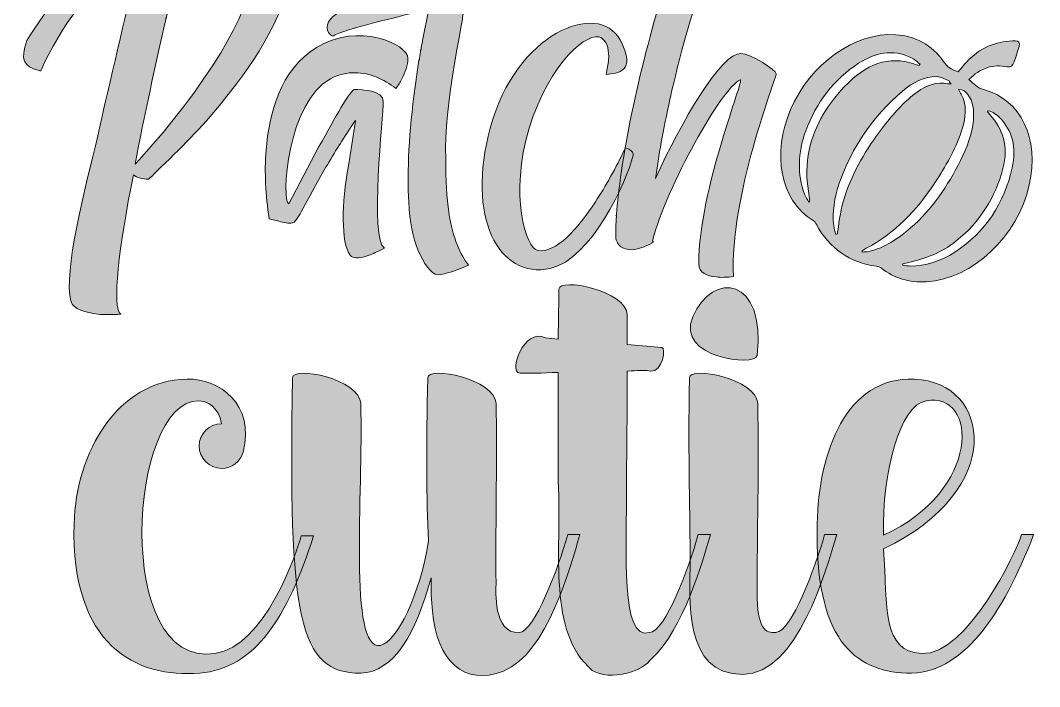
# Model space of a CAD drawing. Header units: inches. Extents: x 212 to 868, y -917 to -170.
# Drawn here: x 212 to 868, y -917 to -488 of the extents above; entities that cross this region are included whole.
import ezdxf

# ---------------------------------------------------------------- set-up
doc = ezdxf.new("R2010")
doc.units = ezdxf.units.IN
doc.header["$MEASUREMENT"] = 0
doc.layers.add('Layer 1', color=7, linetype='Continuous')

# ---------------------------------------------------------------- blocks, each defined once
blk = doc.blocks.new('block 3')
at = {"layer": 'Layer 1', "true_color": 0x02a9b5}
h = blk.add_hatch(color=142, dxfattribs=at)
h.dxf.hatch_style = 2
edge = h.paths.add_edge_path()
edge.add_spline(control_points=[(671.26, -444.2), (672.03, -447.68), (672.03, -451.16), (670.87, -455.42), (660.43, -453.87), (646.89, -453.48), (631.02, -454.26), (603.55, -455.42), (562.93, -460.06), (505.67, -473.6), (502.97, -473.99), (501.03, -474.76), (499.1, -475.15), (499.1, -475.15), (498.32, -478.63), (498.32, -478.63), (498.32, -478.63), (496.78, -486.37), (496.78, -486.37), (496.78, -488.69), (484.78, -543.63), (485.94, -576.9), (485.56, -605.91), (489.04, -622.16), (493.29, -632.61), (495.61, -638.41), (497.94, -643.05), (500.64, -645.76), (500.26, -645.76), (500.26, -645.76), (499.87, -646.15), (499.87, -646.15), (497.16, -647.31), (497.16, -647.31), (493.68, -648.86), (488.65, -650.79), (482.85, -651.95), (477.82, -653.11), (473.56, -647.7), (469.31, -638.8), (465.83, -631.83), (463.5, -622.16), (462.34, -609.78), (462.34, -609.78), (462.34, -609.39), (462.34, -609.39), (460.8, -589.66), (461.96, -564.52), (465.44, -537.05), (465.44, -537.05), (468.53, -513.84), (468.53, -513.84), (468.53, -513.84), (468.92, -513.45), (468.92, -513.45), (468.92, -511.9), (469.31, -510.35), (469.69, -508.42), (469.69, -507.65), (469.69, -507.26), (470.08, -506.87), (470.08, -505.71), (470.47, -504.16), (470.85, -502.23), (470.85, -502.23), (470.85, -501.07), (470.85, -501.07), (470.85, -501.07), (475.11, -480.95), (475.11, -480.95), (445.32, -488.3), (429.84, -492.17), (421.72, -494.88), (417.08, -496.43), (414.37, -497.59), (413.21, -498.36), (412.05, -497.97), (411.27, -497.2), (410.5, -496.04), (409.34, -494.1), (409.34, -491.78), (410.5, -489.08), (411.66, -487.14), (413.6, -485.21), (416.3, -483.66), (417.46, -482.89), (419.01, -482.5), (420.56, -482.11), (420.56, -482.11), (436.81, -477.08), (436.81, -477.08), (447.26, -473.99), (461.57, -469.73), (478.98, -465.09), (483.62, -445.36), (489.04, -426.01), (495.23, -407.06), (495.23, -407.06), (498.71, -395.45), (498.71, -395.45), (506.45, -393.13), (514.19, -393.9), (522.31, -397.39), (514.96, -417.12), (509.16, -436.07), (504.51, -454.26), (504.13, -455.42), (503.35, -456.96), (502.97, -458.9), (549, -447.68), (607.42, -435.3), (657.72, -433.36), (666.62, -432.98), (670.1, -438.39), (671.26, -444.2)], knot_values=[0, 0, 0, 0, 1, 1, 1, 2, 2, 2, 3, 3, 3, 4, 4, 4, 5, 5, 5, 6, 6, 6, 7, 7, 7, 8, 8, 8, 9, 9, 9, 10, 10, 10, 11, 11, 11, 12, 12, 12, 13, 13, 13, 14, 14, 14, 15, 15, 15, 16, 16, 16, 17, 17, 17, 18, 18, 18, 19, 19, 19, 20, 20, 20, 21, 21, 21, 22, 22, 22, 23, 23, 23, 24, 24, 24, 25, 25, 25, 26, 26, 26, 27, 27, 27, 28, 28, 28, 29, 29, 29, 30, 30, 30, 31, 31, 31, 32, 32, 32, 33, 33, 33, 34, 34, 34, 35, 35, 35, 36, 36, 36, 37, 37, 37, 38, 38, 38, 38], degree=3, periodic=1)
h = blk.add_hatch(color=142, dxfattribs=at)
h.dxf.hatch_style = 2
edge = h.paths.add_edge_path()
edge.add_spline(control_points=[(386.13, -453.1), (384.97, -480.95), (364.08, -513.45), (343.57, -538.98), (331.58, -554.07), (317.65, -568.39), (302.56, -582.7), (302.56, -582.7), (300.24, -585.02), (300.24, -585.02), (298.7, -586.57), (297.15, -588.5), (294.44, -590.44), (290.57, -590.44), (287.48, -589.66), (284.77, -587.73), (275.48, -633.77), (270.84, -673.62), (276.64, -677.49), (271.61, -677.87), (266.58, -677.87), (261.94, -677.49), (254.2, -676.33), (246.08, -674.78), (244.53, -668.97), (239.5, -650.79), (253.82, -595.47), (261.94, -562.58), (265.04, -548.27), (276.64, -497.59), (283.99, -467.8), (284.38, -467.41), (284.38, -466.64), (284.38, -465.86), (284.38, -465.48), (284.38, -465.48), (284.77, -465.48), (285.54, -461.22), (285.54, -457.74), (284.38, -455.03), (284.38, -455.03), (282.83, -451.16), (282.83, -451.16), (282.83, -451.16), (283.99, -450), (283.99, -450), (283.99, -450), (284.77, -450), (284.77, -450), (285.54, -450), (303.34, -449.23), (307.59, -456.58), (311.08, -462.38), (308.37, -474.76), (306.82, -482.89), (306.43, -484.82), (306.05, -485.98), (306.05, -486.37), (305.66, -486.75), (305.66, -487.14), (305.66, -487.53), (299.08, -516.93), (291.73, -549.82), (285.93, -580.77), (300.24, -565.29), (319.97, -542.08), (336.61, -516.16), (360.98, -478.63), (376.07, -434.53), (351.31, -428.34), (305.27, -417.12), (250.72, -462.38), (225.19, -520.8), (224.8, -520.8), (224.41, -520.8), (224.03, -520.41), (213.58, -517.7), (212.03, -513.84), (216.29, -501.07), (226.35, -484.82), (253.43, -444.58), (294.05, -427.17), (356.34, -401.25), (387.29, -424.08), (386.13, -453.1)], knot_values=[0, 0, 0, 0, 1, 1, 1, 2, 2, 2, 3, 3, 3, 4, 4, 4, 5, 5, 5, 6, 6, 6, 7, 7, 7, 8, 8, 8, 9, 9, 9, 10, 10, 10, 11, 11, 11, 12, 12, 12, 13, 13, 13, 14, 14, 14, 15, 15, 15, 16, 16, 16, 17, 17, 17, 18, 18, 18, 19, 19, 19, 20, 20, 20, 21, 21, 21, 22, 22, 22, 23, 23, 23, 24, 24, 24, 25, 25, 25, 26, 26, 26, 27, 27, 27, 28, 28, 28, 28], degree=3, periodic=1)
h = blk.add_hatch(color=142, dxfattribs=at)
h.dxf.hatch_style = 2
edge = h.paths.add_edge_path()
edge.add_spline(control_points=[(671.26, -653.11), (667, -653.89), (663.13, -653.89), (660.04, -653.5), (654.23, -653.11), (648.82, -650.79), (648.82, -644.99), (648.82, -597.02), (678.99, -524.67), (675.51, -526.6), (663.52, -531.63), (628.31, -595.08), (619.03, -630.29), (619.03, -630.29), (619.8, -631.06), (619.8, -631.06), (619.41, -631.06), (619.03, -631.45), (618.64, -631.45), (618.64, -631.45), (618.64, -631.83), (618.64, -631.83), (615.16, -633.38), (608.58, -636.86), (602.78, -635.7), (599.3, -634.93), (597.36, -633.38), (596.59, -631.45), (595.81, -630.29), (595.43, -629.13), (595.43, -627.96), (595.43, -623.71), (595.43, -619.07), (595.81, -614.43), (595.81, -614.43), (595.43, -614.04), (595.43, -614.04), (595.43, -614.04), (595.81, -613.65), (595.81, -613.65), (598.91, -573.03), (611.29, -515.77), (627.54, -464.32), (634.89, -442.65), (642.24, -422.53), (649.59, -405.12), (658.49, -403.96), (666.23, -405.51), (673.58, -410.54), (667.78, -422.53), (661.2, -436.85), (655.01, -453.87), (641.47, -487.91), (631.41, -534.34), (630.25, -538.98), (625.99, -558.71), (622.9, -576.12), (620.96, -590.05), (637.21, -554.07), (663.91, -508.42), (675.9, -509.58), (682.09, -509.58), (698.73, -520.03), (698.73, -522.73), (698.73, -524.67), (668.16, -603.59), (671.26, -653.11)], knot_values=[0, 0, 0, 0, 1, 1, 1, 2, 2, 2, 3, 3, 3, 4, 4, 4, 5, 5, 5, 6, 6, 6, 7, 7, 7, 8, 8, 8, 9, 9, 9, 10, 10, 10, 11, 11, 11, 12, 12, 12, 13, 13, 13, 14, 14, 14, 15, 15, 15, 16, 16, 16, 17, 17, 17, 18, 18, 18, 19, 19, 19, 20, 20, 20, 21, 21, 21, 22, 22, 22, 22], degree=3, periodic=1)
h = blk.add_hatch(color=142, dxfattribs=at)
h.dxf.hatch_style = 2
edge = h.paths.add_edge_path()
edge.add_spline(control_points=[(590.79, -513.45), (591.17, -508.42), (590.4, -502.23), (586.14, -499.52), (578.02, -494.49), (552.87, -514.61), (539.72, -557.55), (526.56, -600.5), (537.78, -635.32), (545.13, -636.48), (556.74, -638.41), (571.06, -622.55), (582.28, -605.14), (588.85, -595.08), (595.43, -583.47), (601.62, -570.32), (601.62, -570.32), (604.33, -571.48), (604.33, -571.48), (605.49, -572.64), (607.04, -573.41), (606.65, -574.96), (602.39, -592.76), (579.57, -641.89), (553.26, -648.08), (519.6, -655.05), (499.1, -614.43), (514.57, -557.55), (531.21, -496.04), (583.82, -475.15), (598.14, -500.68), (609.36, -521.96), (596.59, -521.96), (589.24, -523.12), (590.01, -519.64), (590.4, -516.54), (590.79, -513.45)], knot_values=[0, 0, 0, 0, 1, 1, 1, 2, 2, 2, 3, 3, 3, 4, 4, 4, 5, 5, 5, 6, 6, 6, 7, 7, 7, 8, 8, 8, 9, 9, 9, 10, 10, 10, 11, 11, 11, 12, 12, 12, 12], degree=3, periodic=1)
h = blk.add_hatch(color=142, dxfattribs=at)
h.dxf.hatch_style = 2
edge = h.paths.add_edge_path()
edge.add_spline(control_points=[(384.97, -606.3), (384.97, -606.3), (404.31, -569.55), (404.31, -569.55), (414.76, -550.98), (424.43, -532.79), (427.14, -532.79), (432.17, -532.79), (445.71, -533.18), (445.71, -540.53), (445.71, -547.88), (436.81, -629.9), (446.48, -634.93), (443, -636.86), (439.91, -638.02), (437.2, -639.19), (432.17, -641.12), (426.36, -642.28), (424.43, -639.57), (418.24, -631.06), (419.01, -605.91), (423.27, -581.93), (423.27, -581.93), (427.53, -554.46), (427.53, -554.46), (427.91, -552.91), (427.91, -552.52), (427.53, -552.91), (424.82, -557.17), (421.72, -561.42), (419.01, -566.07), (413.98, -573.8), (407.79, -584.25), (401.99, -594.69), (391.16, -614.81), (389.22, -618.68), (386.9, -618.68), (384.97, -619.07), (381.49, -618.68), (378.39, -617.52), (378.39, -617.52), (372.2, -615.97), (372.2, -615.97), (369.88, -600.88), (369.11, -586.18), (370.27, -571.87), (372.2, -548.27), (379.17, -520.03), (402.77, -505.71), (429.07, -489.08), (461.57, -503.39), (461.57, -512.67), (461.57, -517.32), (459.64, -521.57), (457.7, -525.83), (456.54, -528.15), (455.38, -530.08), (453.83, -532.02), (449.96, -528.92), (445.71, -526.6), (441.07, -524.67), (433.33, -521.57), (422.5, -520.03), (411.66, -525.83), (384.19, -540.14), (379.55, -605.14), (384.97, -606.3)], knot_values=[0, 0, 0, 0, 1, 1, 1, 2, 2, 2, 3, 3, 3, 4, 4, 4, 5, 5, 5, 6, 6, 6, 7, 7, 7, 8, 8, 8, 9, 9, 9, 10, 10, 10, 11, 11, 11, 12, 12, 12, 13, 13, 13, 14, 14, 14, 15, 15, 15, 16, 16, 16, 17, 17, 17, 18, 18, 18, 19, 19, 19, 20, 20, 20, 21, 21, 21, 22, 22, 22, 22], degree=3, periodic=1)
at = {"layer": 'Layer 1', "lineweight": 0}
for points, knots in [([(671.26, -444.2), (672.03, -447.68), (672.03, -451.16), (670.87, -455.42), (660.43, -453.87), (646.89, -453.48), (631.02, -454.26), (603.55, -455.42), (562.93, -460.06), (505.67, -473.6), (502.97, -473.99), (501.03, -474.76), (499.1, -475.15), (499.1, -475.15), (498.32, -478.63), (498.32, -478.63), (498.32, -478.63), (496.78, -486.37), (496.78, -486.37), (496.78, -488.69), (484.78, -543.63), (485.94, -576.9), (485.56, -605.91), (489.04, -622.16), (493.29, -632.61), (495.61, -638.41), (497.94, -643.05), (500.64, -645.76), (500.26, -645.76), (500.26, -645.76), (499.87, -646.15), (499.87, -646.15), (497.16, -647.31), (497.16, -647.31), (493.68, -648.86), (488.65, -650.79), (482.85, -651.95), (477.82, -653.11), (473.56, -647.7), (469.31, -638.8), (465.83, -631.83), (463.5, -622.16), (462.34, -609.78), (462.34, -609.78), (462.34, -609.39), (462.34, -609.39), (460.8, -589.66), (461.96, -564.52), (465.44, -537.05), (465.44, -537.05), (468.53, -513.84), (468.53, -513.84), (468.53, -513.84), (468.92, -513.45), (468.92, -513.45), (468.92, -511.9), (469.31, -510.35), (469.69, -508.42), (469.69, -507.65), (469.69, -507.26), (470.08, -506.87), (470.08, -505.71), (470.47, -504.16), (470.85, -502.23), (470.85, -502.23), (470.85, -501.07), (470.85, -501.07), (470.85, -501.07), (475.11, -480.95), (475.11, -480.95), (445.32, -488.3), (429.84, -492.17), (421.72, -494.88), (417.08, -496.43), (414.37, -497.59), (413.21, -498.36), (412.05, -497.97), (411.27, -497.2), (410.5, -496.04), (409.34, -494.1), (409.34, -491.78), (410.5, -489.08), (411.66, -487.14), (413.6, -485.21), (416.3, -483.66), (417.46, -482.89), (419.01, -482.5), (420.56, -482.11), (420.56, -482.11), (436.81, -477.08), (436.81, -477.08), (447.26, -473.99), (461.57, -469.73), (478.98, -465.09), (483.62, -445.36), (489.04, -426.01), (495.23, -407.06), (495.23, -407.06), (498.71, -395.45), (498.71, -395.45), (506.45, -393.13), (514.19, -393.9), (522.31, -397.39), (514.96, -417.12), (509.16, -436.07), (504.51, -454.26), (504.13, -455.42), (503.35, -456.96), (502.97, -458.9), (549, -447.68), (607.42, -435.3), (657.72, -433.36), (666.62, -432.98), (670.1, -438.39), (671.26, -444.2)], [0, 0, 0, 0, 1, 1, 1, 2, 2, 2, 3, 3, 3, 4, 4, 4, 5, 5, 5, 6, 6, 6, 7, 7, 7, 8, 8, 8, 9, 9, 9, 10, 10, 10, 11, 11, 11, 12, 12, 12, 13, 13, 13, 14, 14, 14, 15, 15, 15, 16, 16, 16, 17, 17, 17, 18, 18, 18, 19, 19, 19, 20, 20, 20, 21, 21, 21, 22, 22, 22, 23, 23, 23, 24, 24, 24, 25, 25, 25, 26, 26, 26, 27, 27, 27, 28, 28, 28, 29, 29, 29, 30, 30, 30, 31, 31, 31, 32, 32, 32, 33, 33, 33, 34, 34, 34, 35, 35, 35, 36, 36, 36, 37, 37, 37, 38, 38, 38, 38]), ([(386.13, -453.1), (384.97, -480.95), (364.08, -513.45), (343.57, -538.98), (331.58, -554.07), (317.65, -568.39), (302.56, -582.7), (302.56, -582.7), (300.24, -585.02), (300.24, -585.02), (298.7, -586.57), (297.15, -588.5), (294.44, -590.44), (290.57, -590.44), (287.48, -589.66), (284.77, -587.73), (275.48, -633.77), (270.84, -673.62), (276.64, -677.49), (271.61, -677.87), (266.58, -677.87), (261.94, -677.49), (254.2, -676.33), (246.08, -674.78), (244.53, -668.97), (239.5, -650.79), (253.82, -595.47), (261.94, -562.58), (265.04, -548.27), (276.64, -497.59), (283.99, -467.8), (284.38, -467.41), (284.38, -466.64), (284.38, -465.86), (284.38, -465.48), (284.38, -465.48), (284.77, -465.48), (285.54, -461.22), (285.54, -457.74), (284.38, -455.03), (284.38, -455.03), (282.83, -451.16), (282.83, -451.16), (282.83, -451.16), (283.99, -450), (283.99, -450), (283.99, -450), (284.77, -450), (284.77, -450), (285.54, -450), (303.34, -449.23), (307.59, -456.58), (311.08, -462.38), (308.37, -474.76), (306.82, -482.89), (306.43, -484.82), (306.05, -485.98), (306.05, -486.37), (305.66, -486.75), (305.66, -487.14), (305.66, -487.53), (299.08, -516.93), (291.73, -549.82), (285.93, -580.77), (300.24, -565.29), (319.97, -542.08), (336.61, -516.16), (360.98, -478.63), (376.07, -434.53), (351.31, -428.34), (305.27, -417.12), (250.72, -462.38), (225.19, -520.8), (224.8, -520.8), (224.41, -520.8), (224.03, -520.41), (213.58, -517.7), (212.03, -513.84), (216.29, -501.07), (226.35, -484.82), (253.43, -444.58), (294.05, -427.17), (356.34, -401.25), (387.29, -424.08), (386.13, -453.1)], [0, 0, 0, 0, 1, 1, 1, 2, 2, 2, 3, 3, 3, 4, 4, 4, 5, 5, 5, 6, 6, 6, 7, 7, 7, 8, 8, 8, 9, 9, 9, 10, 10, 10, 11, 11, 11, 12, 12, 12, 13, 13, 13, 14, 14, 14, 15, 15, 15, 16, 16, 16, 17, 17, 17, 18, 18, 18, 19, 19, 19, 20, 20, 20, 21, 21, 21, 22, 22, 22, 23, 23, 23, 24, 24, 24, 25, 25, 25, 26, 26, 26, 27, 27, 27, 28, 28, 28, 28]), ([(671.26, -653.11), (667, -653.89), (663.13, -653.89), (660.04, -653.5), (654.23, -653.11), (648.82, -650.79), (648.82, -644.99), (648.82, -597.02), (678.99, -524.67), (675.51, -526.6), (663.52, -531.63), (628.31, -595.08), (619.03, -630.29), (619.03, -630.29), (619.8, -631.06), (619.8, -631.06), (619.41, -631.06), (619.03, -631.45), (618.64, -631.45), (618.64, -631.45), (618.64, -631.83), (618.64, -631.83), (615.16, -633.38), (608.58, -636.86), (602.78, -635.7), (599.3, -634.93), (597.36, -633.38), (596.59, -631.45), (595.81, -630.29), (595.43, -629.13), (595.43, -627.96), (595.43, -623.71), (595.43, -619.07), (595.81, -614.43), (595.81, -614.43), (595.43, -614.04), (595.43, -614.04), (595.43, -614.04), (595.81, -613.65), (595.81, -613.65), (598.91, -573.03), (611.29, -515.77), (627.54, -464.32), (634.89, -442.65), (642.24, -422.53), (649.59, -405.12), (658.49, -403.96), (666.23, -405.51), (673.58, -410.54), (667.78, -422.53), (661.2, -436.85), (655.01, -453.87), (641.47, -487.91), (631.41, -534.34), (630.25, -538.98), (625.99, -558.71), (622.9, -576.12), (620.96, -590.05), (637.21, -554.07), (663.91, -508.42), (675.9, -509.58), (682.09, -509.58), (698.73, -520.03), (698.73, -522.73), (698.73, -524.67), (668.16, -603.59), (671.26, -653.11)], [0, 0, 0, 0, 1, 1, 1, 2, 2, 2, 3, 3, 3, 4, 4, 4, 5, 5, 5, 6, 6, 6, 7, 7, 7, 8, 8, 8, 9, 9, 9, 10, 10, 10, 11, 11, 11, 12, 12, 12, 13, 13, 13, 14, 14, 14, 15, 15, 15, 16, 16, 16, 17, 17, 17, 18, 18, 18, 19, 19, 19, 20, 20, 20, 21, 21, 21, 22, 22, 22, 22]), ([(590.79, -513.45), (591.17, -508.42), (590.4, -502.23), (586.14, -499.52), (578.02, -494.49), (552.87, -514.61), (539.72, -557.55), (526.56, -600.5), (537.78, -635.32), (545.13, -636.48), (556.74, -638.41), (571.06, -622.55), (582.28, -605.14), (588.85, -595.08), (595.43, -583.47), (601.62, -570.32), (601.62, -570.32), (604.33, -571.48), (604.33, -571.48), (605.49, -572.64), (607.04, -573.41), (606.65, -574.96), (602.39, -592.76), (579.57, -641.89), (553.26, -648.08), (519.6, -655.05), (499.1, -614.43), (514.57, -557.55), (531.21, -496.04), (583.82, -475.15), (598.14, -500.68), (609.36, -521.96), (596.59, -521.96), (589.24, -523.12), (590.01, -519.64), (590.4, -516.54), (590.79, -513.45)], [0, 0, 0, 0, 1, 1, 1, 2, 2, 2, 3, 3, 3, 4, 4, 4, 5, 5, 5, 6, 6, 6, 7, 7, 7, 8, 8, 8, 9, 9, 9, 10, 10, 10, 11, 11, 11, 12, 12, 12, 12]), ([(384.97, -606.3), (384.97, -606.3), (404.31, -569.55), (404.31, -569.55), (414.76, -550.98), (424.43, -532.79), (427.14, -532.79), (432.17, -532.79), (445.71, -533.18), (445.71, -540.53), (445.71, -547.88), (436.81, -629.9), (446.48, -634.93), (443, -636.86), (439.91, -638.02), (437.2, -639.19), (432.17, -641.12), (426.36, -642.28), (424.43, -639.57), (418.24, -631.06), (419.01, -605.91), (423.27, -581.93), (423.27, -581.93), (427.53, -554.46), (427.53, -554.46), (427.91, -552.91), (427.91, -552.52), (427.53, -552.91), (424.82, -557.17), (421.72, -561.42), (419.01, -566.07), (413.98, -573.8), (407.79, -584.25), (401.99, -594.69), (391.16, -614.81), (389.22, -618.68), (386.9, -618.68), (384.97, -619.07), (381.49, -618.68), (378.39, -617.52), (378.39, -617.52), (372.2, -615.97), (372.2, -615.97), (369.88, -600.88), (369.11, -586.18), (370.27, -571.87), (372.2, -548.27), (379.17, -520.03), (402.77, -505.71), (429.07, -489.08), (461.57, -503.39), (461.57, -512.67), (461.57, -517.32), (459.64, -521.57), (457.7, -525.83), (456.54, -528.15), (455.38, -530.08), (453.83, -532.02), (449.96, -528.92), (445.71, -526.6), (441.07, -524.67), (433.33, -521.57), (422.5, -520.03), (411.66, -525.83), (384.19, -540.14), (379.55, -605.14), (384.97, -606.3)], [0, 0, 0, 0, 1, 1, 1, 2, 2, 2, 3, 3, 3, 4, 4, 4, 5, 5, 5, 6, 6, 6, 7, 7, 7, 8, 8, 8, 9, 9, 9, 10, 10, 10, 11, 11, 11, 12, 12, 12, 13, 13, 13, 14, 14, 14, 15, 15, 15, 16, 16, 16, 17, 17, 17, 18, 18, 18, 19, 19, 19, 20, 20, 20, 21, 21, 21, 22, 22, 22, 22])]:
    blk.add_open_spline(points, degree=3, knots=knots, dxfattribs=at)
blk = doc.blocks.new('block 5')
at = {"layer": 'Layer 1', "true_color": 0xffaf04}
h = blk.add_hatch(color=40, dxfattribs=at)
h.dxf.hatch_style = 2
edge = h.paths.add_edge_path()
edge.add_spline(control_points=[(686.81, -735.01), (687.68, -775.07), (686.37, -820.35), (686.37, -856.49), (686.37, -880.87), (692.03, -883.05), (698.56, -882.61), (708.58, -881.74), (723.82, -841.25), (729.91, -819.48), (729.91, -819.48), (737.75, -819.48), (737.75, -819.48), (730.78, -842.55), (712.5, -909.61), (677.23, -909.61), (638.48, -909.61), (643.27, -860.84), (643.27, -836.02), (643.27, -808.59), (641.96, -770.71), (642.83, -718.46), (642.83, -710.62), (686.37, -719.33), (686.81, -735.01)], knot_values=[0, 0, 0, 0, 1, 1, 1, 2, 2, 2, 3, 3, 3, 4, 4, 4, 5, 5, 5, 6, 6, 6, 7, 7, 7, 8, 8, 8, 8], degree=3, periodic=1)
edge = h.paths.add_edge_path()
edge.add_spline(control_points=[(645.01, -679.28), (657.63, -649.23), (692.47, -653.59), (686.37, -704.09), (685.5, -711.5), (633.69, -705.84), (645.01, -679.28)], knot_values=[0, 0, 0, 0, 1, 1, 1, 2, 2, 2, 2], degree=3, periodic=1)
h = blk.add_hatch(color=40, dxfattribs=at)
h.dxf.hatch_style = 2
edge = h.paths.add_edge_path()
edge.add_spline(control_points=[(602.78, -677.97), (602.78, -677.97), (602.78, -697.13), (602.78, -697.13), (602.78, -697.13), (624.98, -698.87), (624.98, -698.87), (628.03, -698.87), (625.42, -714.98), (618.01, -714.11), (611.05, -713.24), (610.61, -714.11), (602.78, -714.11), (602.78, -742.41), (602.34, -774.19), (602.34, -785.52), (602.34, -831.24), (598.42, -888.27), (617.14, -882.61), (627.16, -882.18), (642.4, -841.25), (648.49, -819.48), (648.49, -819.48), (656.33, -819.48), (656.33, -819.48), (651.11, -836.9), (639.35, -880), (618.45, -899.59), (615.4, -903.08), (610.18, -907), (602.78, -908.74), (593.63, -910.92), (586.23, -910.48), (580.13, -907), (551.4, -881.74), (560.54, -832.98), (558.36, -785.08), (558.36, -785.08), (558.36, -714.98), (558.36, -714.98), (547.91, -715.41), (538.77, -715.85), (533.54, -715.41), (526.14, -714.98), (536.16, -685.81), (550.09, -692.77), (550.09, -692.77), (558.36, -693.64), (558.36, -693.64), (558.36, -681.02), (558.8, -668.39), (558.8, -661.42), (558.8, -653.59), (602.34, -662.29), (602.78, -677.97)], knot_values=[0, 0, 0, 0, 1, 1, 1, 2, 2, 2, 3, 3, 3, 4, 4, 4, 5, 5, 5, 6, 6, 6, 7, 7, 7, 8, 8, 8, 9, 9, 9, 10, 10, 10, 11, 11, 11, 12, 12, 12, 13, 13, 13, 14, 14, 14, 15, 15, 15, 16, 16, 16, 17, 17, 17, 18, 18, 18, 18], degree=3, periodic=1)
h = blk.add_hatch(color=40, dxfattribs=at)
h.dxf.hatch_style = 2
edge = h.paths.add_edge_path()
edge.add_spline(control_points=[(518.3, -735.01), (519.18, -768.53), (517.87, -805.98), (518.3, -852.13), (518.3, -854.31), (516.13, -883.48), (533.11, -882.61), (543.12, -882.18), (558.36, -841.25), (564.46, -819.48), (564.46, -819.48), (572.3, -819.48), (572.3, -819.48), (566.2, -839.94), (551.4, -896.11), (523.09, -907.43), (497.84, -917.45), (479.99, -900.9), (477.38, -868.68), (476.5, -862.15), (476.5, -855.18), (476.5, -847.35), (466.93, -882.61), (452.56, -908.3), (431.22, -908.74), (390.73, -909.17), (384.63, -872.16), (387.24, -718.46), (387.24, -710.62), (430.79, -719.33), (431.22, -735.01), (432.96, -793.35), (422.95, -894.81), (443.85, -890.89), (454.3, -888.71), (469.54, -858.23), (474.76, -823.4), (473.46, -796.84), (473.46, -762.44), (474.33, -718.46), (474.33, -710.62), (517.87, -719.33), (518.3, -735.01)], knot_values=[0, 0, 0, 0, 1, 1, 1, 2, 2, 2, 3, 3, 3, 4, 4, 4, 5, 5, 5, 6, 6, 6, 7, 7, 7, 8, 8, 8, 9, 9, 9, 10, 10, 10, 11, 11, 11, 12, 12, 12, 13, 13, 13, 14, 14, 14, 14], degree=3, periodic=1)
h = blk.add_hatch(color=40, dxfattribs=at)
h.dxf.hatch_style = 2
edge = h.paths.add_edge_path()
edge.add_spline(control_points=[(341.53, -748.07), (340.22, -737.19), (331.51, -733.27), (326.73, -733.27), (281.44, -733.27), (271.43, -906.13), (337.18, -896.11), (369.83, -891.32), (389.86, -831.24), (392.91, -820.35), (392.91, -820.35), (400.75, -820.35), (400.75, -820.35), (384.2, -872.6), (363.3, -905.69), (327.6, -908.74), (286.67, -912.22), (244.43, -890.89), (246.61, -812.51), (247.91, -766.36), (274.48, -720.2), (319.32, -719.33), (340.22, -718.9), (363.3, -735.44), (355.46, -766.36), (353.72, -772.45), (348.06, -776.81), (341.53, -776.81), (333.69, -776.81), (327.16, -770.28), (327.16, -762.44), (327.16, -754.6), (333.69, -748.07), (341.53, -748.07)], knot_values=[0, 0, 0, 0, 1, 1, 1, 2, 2, 2, 3, 3, 3, 4, 4, 4, 5, 5, 5, 6, 6, 6, 7, 7, 7, 8, 8, 8, 9, 9, 9, 10, 10, 10, 11, 11, 11, 11], degree=3, periodic=1)
h = blk.add_hatch(color=40, dxfattribs=at)
h.dxf.hatch_style = 2
edge = h.paths.add_edge_path()
edge.add_spline(control_points=[(856.62, -819.48), (856.62, -819.48), (864.46, -819.48), (864.46, -819.48), (844.43, -871.73), (818.3, -910.04), (782.6, -908.74), (749.07, -907.43), (723.38, -886.97), (725.12, -812.51), (725.99, -766.79), (743.41, -717.59), (787.82, -719.33), (837.03, -721.51), (847.48, -790.74), (767.79, -828.62), (770.41, -866.94), (766.92, -894.81), (792.18, -896.11), (821.79, -897.42), (853.57, -830.36), (856.62, -819.48)], knot_values=[0, 0, 0, 0, 1, 1, 1, 2, 2, 2, 3, 3, 3, 4, 4, 4, 5, 5, 5, 6, 6, 6, 7, 7, 7, 7], degree=3, periodic=1)
edge = h.paths.add_edge_path()
edge.add_spline(control_points=[(767.79, -819.91), (830.93, -791.18), (828.75, -727.17), (795.23, -733.27), (778.25, -736.31), (766.92, -778.99), (767.79, -819.91)], knot_values=[0, 0, 0, 0, 1, 1, 1, 2, 2, 2, 2], degree=3, periodic=1)
at = {"layer": 'Layer 1', "lineweight": 0}
for points, knots in [([(645.01, -679.28), (657.63, -649.23), (692.47, -653.59), (686.37, -704.09), (685.5, -711.5), (633.69, -705.84), (645.01, -679.28)], [0, 0, 0, 0, 1, 1, 1, 2, 2, 2, 2]), ([(602.78, -677.97), (602.78, -677.97), (602.78, -697.13), (602.78, -697.13), (602.78, -697.13), (624.98, -698.87), (624.98, -698.87), (628.03, -698.87), (625.42, -714.98), (618.01, -714.11), (611.05, -713.24), (610.61, -714.11), (602.78, -714.11), (602.78, -742.41), (602.34, -774.19), (602.34, -785.52), (602.34, -831.24), (598.42, -888.27), (617.14, -882.61), (627.16, -882.18), (642.4, -841.25), (648.49, -819.48), (648.49, -819.48), (656.33, -819.48), (656.33, -819.48), (651.11, -836.9), (639.35, -880), (618.45, -899.59), (615.4, -903.08), (610.18, -907), (602.78, -908.74), (593.63, -910.92), (586.23, -910.48), (580.13, -907), (551.4, -881.74), (560.54, -832.98), (558.36, -785.08), (558.36, -785.08), (558.36, -714.98), (558.36, -714.98), (547.91, -715.41), (538.77, -715.85), (533.54, -715.41), (526.14, -714.98), (536.16, -685.81), (550.09, -692.77), (550.09, -692.77), (558.36, -693.64), (558.36, -693.64), (558.36, -681.02), (558.8, -668.39), (558.8, -661.42), (558.8, -653.59), (602.34, -662.29), (602.78, -677.97)], [0, 0, 0, 0, 1, 1, 1, 2, 2, 2, 3, 3, 3, 4, 4, 4, 5, 5, 5, 6, 6, 6, 7, 7, 7, 8, 8, 8, 9, 9, 9, 10, 10, 10, 11, 11, 11, 12, 12, 12, 13, 13, 13, 14, 14, 14, 15, 15, 15, 16, 16, 16, 17, 17, 17, 18, 18, 18, 18]), ([(518.3, -735.01), (519.18, -768.53), (517.87, -805.98), (518.3, -852.13), (518.3, -854.31), (516.13, -883.48), (533.11, -882.61), (543.12, -882.18), (558.36, -841.25), (564.46, -819.48), (564.46, -819.48), (572.3, -819.48), (572.3, -819.48), (566.2, -839.94), (551.4, -896.11), (523.09, -907.43), (497.84, -917.45), (479.99, -900.9), (477.38, -868.68), (476.5, -862.15), (476.5, -855.18), (476.5, -847.35), (466.93, -882.61), (452.56, -908.3), (431.22, -908.74), (390.73, -909.17), (384.63, -872.16), (387.24, -718.46), (387.24, -710.62), (430.79, -719.33), (431.22, -735.01), (432.96, -793.35), (422.95, -894.81), (443.85, -890.89), (454.3, -888.71), (469.54, -858.23), (474.76, -823.4), (473.46, -796.84), (473.46, -762.44), (474.33, -718.46), (474.33, -710.62), (517.87, -719.33), (518.3, -735.01)], [0, 0, 0, 0, 1, 1, 1, 2, 2, 2, 3, 3, 3, 4, 4, 4, 5, 5, 5, 6, 6, 6, 7, 7, 7, 8, 8, 8, 9, 9, 9, 10, 10, 10, 11, 11, 11, 12, 12, 12, 13, 13, 13, 14, 14, 14, 14]), ([(686.81, -735.01), (687.68, -775.07), (686.37, -820.35), (686.37, -856.49), (686.37, -880.87), (692.03, -883.05), (698.56, -882.61), (708.58, -881.74), (723.82, -841.25), (729.91, -819.48), (729.91, -819.48), (737.75, -819.48), (737.75, -819.48), (730.78, -842.55), (712.5, -909.61), (677.23, -909.61), (638.48, -909.61), (643.27, -860.84), (643.27, -836.02), (643.27, -808.59), (641.96, -770.71), (642.83, -718.46), (642.83, -710.62), (686.37, -719.33), (686.81, -735.01)], [0, 0, 0, 0, 1, 1, 1, 2, 2, 2, 3, 3, 3, 4, 4, 4, 5, 5, 5, 6, 6, 6, 7, 7, 7, 8, 8, 8, 8]), ([(341.53, -748.07), (340.22, -737.19), (331.51, -733.27), (326.73, -733.27), (281.44, -733.27), (271.43, -906.13), (337.18, -896.11), (369.83, -891.32), (389.86, -831.24), (392.91, -820.35), (392.91, -820.35), (400.75, -820.35), (400.75, -820.35), (384.2, -872.6), (363.3, -905.69), (327.6, -908.74), (286.67, -912.22), (244.43, -890.89), (246.61, -812.51), (247.91, -766.36), (274.48, -720.2), (319.32, -719.33), (340.22, -718.9), (363.3, -735.44), (355.46, -766.36), (353.72, -772.45), (348.06, -776.81), (341.53, -776.81), (333.69, -776.81), (327.16, -770.28), (327.16, -762.44), (327.16, -754.6), (333.69, -748.07), (341.53, -748.07)], [0, 0, 0, 0, 1, 1, 1, 2, 2, 2, 3, 3, 3, 4, 4, 4, 5, 5, 5, 6, 6, 6, 7, 7, 7, 8, 8, 8, 9, 9, 9, 10, 10, 10, 11, 11, 11, 11]), ([(856.62, -819.48), (856.62, -819.48), (864.46, -819.48), (864.46, -819.48), (844.43, -871.73), (818.3, -910.04), (782.6, -908.74), (749.07, -907.43), (723.38, -886.97), (725.12, -812.51), (725.99, -766.79), (743.41, -717.59), (787.82, -719.33), (837.03, -721.51), (847.48, -790.74), (767.79, -828.62), (770.41, -866.94), (766.92, -894.81), (792.18, -896.11), (821.79, -897.42), (853.57, -830.36), (856.62, -819.48)], [0, 0, 0, 0, 1, 1, 1, 2, 2, 2, 3, 3, 3, 4, 4, 4, 5, 5, 5, 6, 6, 6, 7, 7, 7, 7]), ([(767.79, -819.91), (830.93, -791.18), (828.75, -727.17), (795.23, -733.27), (778.25, -736.31), (766.92, -778.99), (767.79, -819.91)], [0, 0, 0, 0, 1, 1, 1, 2, 2, 2, 2])]:
    blk.add_open_spline(points, degree=3, knots=knots, dxfattribs=at)
blk = doc.blocks.new('block 6')
at = {"layer": 'Layer 1', "true_color": 0xe86203}
h = blk.add_hatch(color=32, dxfattribs=at)
h.dxf.hatch_style = 2
edge = h.paths.add_edge_path()
edge.add_spline(control_points=[(815.89, -521.33), (818.13, -518.78), (820.23, -516.08), (822.6, -513.71), (831.77, -504.57), (842.04, -501.39), (852.8, -501.31), (854.97, -501.3), (855.76, -502.7), (855.05, -505.11), (854.09, -508.39), (853.04, -511.67), (851.93, -514.93), (851.03, -517.55), (849.64, -518.47), (847.25, -518.06), (843.1, -517.36), (838.88, -517.2), (834.42, -518.72), (830.14, -520.17), (826.35, -522.7), (822.83, -526.39), (825.83, -529.1), (828.25, -531.8), (832.3, -532.83), (856.27, -538.95), (868.32, -564.45), (861.69, -594.18), (854.29, -627.36), (825.25, -654.78), (795.46, -656.64), (784.31, -657.34), (774.7, -654.29), (766.47, -647.93), (765.6, -647.25), (764.46, -646.8), (763.32, -646.64), (745.95, -644.14), (733.03, -635.21), (724.58, -619.72), (724.05, -618.76), (723.47, -617.69), (722.6, -617.17), (700.95, -604.28), (696.03, -573.76), (707.98, -545.7), (720.48, -516.36), (749.14, -495.67), (775.63, -497.43), (788.68, -498.3), (798.89, -504.11), (806.31, -514.49), (809.17, -518.49), (810.86, -519.73), (815.89, -521.33)], knot_values=[0, 0, 0, 0, 1, 1, 1, 2, 2, 2, 3, 3, 3, 4, 4, 4, 5, 5, 5, 6, 6, 6, 7, 7, 7, 8, 8, 8, 9, 9, 9, 10, 10, 10, 11, 11, 11, 12, 12, 12, 13, 13, 13, 14, 14, 14, 15, 15, 15, 16, 16, 16, 17, 17, 17, 18, 18, 18, 18], degree=3, periodic=1)
edge = h.paths.add_edge_path()
edge.add_spline(control_points=[(754.09, -636.57), (754.09, -636.86), (754.09, -637.15), (754.09, -637.44), (755.61, -637.31), (757.14, -637.39), (758.65, -637.03), (768.41, -634.71), (777.12, -629.09), (785.28, -621.91), (799.01, -609.81), (809.21, -594.91), (817.38, -578.48), (821.55, -570.08), (824.79, -561.45), (825.64, -552.49), (826.23, -546.18), (825.52, -540.38), (822.07, -535.9), (820.71, -534.13), (819.11, -532.63), (816.03, -532.54), (816.78, -533.91), (817.26, -534.8), (817.75, -535.67), (821.81, -542.86), (820.82, -551.22), (817.87, -559.98), (813.93, -571.67), (807.71, -582.39), (800.88, -592.82), (789.1, -610.82), (774.85, -625.52), (756.65, -635.01), (755.77, -635.47), (754.94, -636.05), (754.09, -636.57)], knot_values=[0, 0, 0, 0, 1, 1, 1, 2, 2, 2, 3, 3, 3, 4, 4, 4, 5, 5, 5, 6, 6, 6, 7, 7, 7, 8, 8, 8, 9, 9, 9, 10, 10, 10, 11, 11, 11, 12, 12, 12, 12], degree=3, periodic=1)
edge = h.paths.add_edge_path()
edge.add_spline(control_points=[(737.12, -626.06), (737.43, -625.95), (737.75, -625.84), (738.07, -625.73), (738.29, -624.31), (738.56, -622.89), (738.72, -621.47), (739.59, -613.91), (741.16, -606.39), (743.8, -598.91), (749.49, -582.76), (758.48, -568.32), (769.18, -554.8), (775.22, -547.16), (781.65, -539.95), (789.43, -534.42), (795.8, -529.89), (802.31, -527.68), (808.98, -529.04), (809.51, -529.15), (810.11, -529.08), (811.33, -529.11), (810.51, -528.05), (810.19, -527.18), (809.56, -526.93), (807.17, -525.96), (804.82, -524.6), (802.21, -524.46), (794.14, -524.05), (786.63, -528.18), (779.79, -534.07), (761.14, -550.12), (747.47, -569.78), (739.34, -593.14), (736.13, -602.37), (734.66, -611.58), (735.73, -620.55), (735.96, -622.47), (736.64, -624.23), (737.12, -626.06)], knot_values=[0, 0, 0, 0, 1, 1, 1, 2, 2, 2, 3, 3, 3, 4, 4, 4, 5, 5, 5, 6, 6, 6, 7, 7, 7, 8, 8, 8, 9, 9, 9, 10, 10, 10, 11, 11, 11, 12, 12, 12, 13, 13, 13, 13], degree=3, periodic=1)
edge = h.paths.add_edge_path()
edge.add_spline(control_points=[(835.2, -546.4), (835.05, -546.61), (834.91, -546.82), (834.76, -547.04), (835.31, -547.7), (835.84, -548.38), (836.41, -549.02), (844.46, -558.05), (848.53, -569.16), (844.69, -583.67), (839.77, -602.26), (829.97, -618.07), (814.68, -630.29), (805.06, -637.97), (794.6, -641.74), (783.86, -644.13), (782.69, -644.39), (781.52, -644.78), (780.35, -645.12), (780.31, -645.39), (780.28, -645.66), (780.25, -645.93), (781.84, -646.12), (783.4, -646.49), (785.03, -646.48), (794.85, -646.44), (804.56, -643.57), (813.81, -637.52), (833.55, -624.59), (845.51, -605.96), (850.65, -583.18), (853.62, -569.99), (850.65, -559.14), (842.72, -550.99), (840.63, -548.84), (838.28, -546.98), (835.2, -546.4)], knot_values=[0, 0, 0, 0, 1, 1, 1, 2, 2, 2, 3, 3, 3, 4, 4, 4, 5, 5, 5, 6, 6, 6, 7, 7, 7, 8, 8, 8, 9, 9, 9, 10, 10, 10, 11, 11, 11, 12, 12, 12, 12], degree=3, periodic=1)
edge = h.paths.add_edge_path()
edge.add_spline(control_points=[(790.75, -517.37), (790.94, -517.08), (791.12, -516.79), (791.31, -516.51), (790, -515.42), (788.81, -514.12), (787.36, -513.27), (776.43, -506.88), (764.36, -507.65), (751.75, -515.85), (735.81, -526.23), (724.5, -541.06), (717.76, -559.31), (712.4, -573.81), (712.34, -587.5), (716.93, -600.12), (717.59, -601.92), (718.68, -603.45), (719.84, -605.63), (720.14, -604.51), (720.28, -604.24), (720.26, -604.03), (720.17, -603.14), (720.06, -602.26), (719.91, -601.39), (718.51, -592.89), (717.77, -584.23), (719.33, -575), (722.18, -558.12), (730.57, -543.76), (742.56, -531.02), (756.52, -516.17), (771.38, -510.76), (787.32, -516.27), (788.45, -516.66), (789.61, -517), (790.75, -517.37)], knot_values=[0, 0, 0, 0, 1, 1, 1, 2, 2, 2, 3, 3, 3, 4, 4, 4, 5, 5, 5, 6, 6, 6, 7, 7, 7, 8, 8, 8, 9, 9, 9, 10, 10, 10, 11, 11, 11, 12, 12, 12, 12], degree=3, periodic=1)
at = {"layer": 'Layer 1', "lineweight": 0}
for points, knots in [([(815.89, -521.33), (818.13, -518.78), (820.23, -516.08), (822.6, -513.71), (831.77, -504.57), (842.04, -501.39), (852.8, -501.31), (854.97, -501.3), (855.76, -502.7), (855.05, -505.11), (854.09, -508.39), (853.04, -511.67), (851.93, -514.93), (851.03, -517.55), (849.64, -518.47), (847.25, -518.06), (843.1, -517.36), (838.88, -517.2), (834.42, -518.72), (830.14, -520.17), (826.35, -522.7), (822.83, -526.39), (825.83, -529.1), (828.25, -531.8), (832.3, -532.83), (856.27, -538.95), (868.32, -564.45), (861.69, -594.18), (854.29, -627.36), (825.25, -654.78), (795.46, -656.64), (784.31, -657.34), (774.7, -654.29), (766.47, -647.93), (765.6, -647.25), (764.46, -646.8), (763.32, -646.64), (745.95, -644.14), (733.03, -635.21), (724.58, -619.72), (724.05, -618.76), (723.47, -617.69), (722.6, -617.17), (700.95, -604.28), (696.03, -573.76), (707.98, -545.7), (720.48, -516.36), (749.14, -495.67), (775.63, -497.43), (788.68, -498.3), (798.89, -504.11), (806.31, -514.49), (809.17, -518.49), (810.86, -519.73), (815.89, -521.33)], [0, 0, 0, 0, 1, 1, 1, 2, 2, 2, 3, 3, 3, 4, 4, 4, 5, 5, 5, 6, 6, 6, 7, 7, 7, 8, 8, 8, 9, 9, 9, 10, 10, 10, 11, 11, 11, 12, 12, 12, 13, 13, 13, 14, 14, 14, 15, 15, 15, 16, 16, 16, 17, 17, 17, 18, 18, 18, 18]), ([(790.75, -517.37), (790.94, -517.08), (791.12, -516.79), (791.31, -516.51), (790, -515.42), (788.81, -514.12), (787.36, -513.27), (776.43, -506.88), (764.36, -507.65), (751.75, -515.85), (735.81, -526.23), (724.5, -541.06), (717.76, -559.31), (712.4, -573.81), (712.34, -587.5), (716.93, -600.12), (717.59, -601.92), (718.68, -603.45), (719.84, -605.63), (720.14, -604.51), (720.28, -604.24), (720.26, -604.03), (720.17, -603.14), (720.06, -602.26), (719.91, -601.39), (718.51, -592.89), (717.77, -584.23), (719.33, -575), (722.18, -558.12), (730.57, -543.76), (742.56, -531.02), (756.52, -516.17), (771.38, -510.76), (787.32, -516.27), (788.45, -516.66), (789.61, -517), (790.75, -517.37)], [0, 0, 0, 0, 1, 1, 1, 2, 2, 2, 3, 3, 3, 4, 4, 4, 5, 5, 5, 6, 6, 6, 7, 7, 7, 8, 8, 8, 9, 9, 9, 10, 10, 10, 11, 11, 11, 12, 12, 12, 12]), ([(737.12, -626.06), (737.43, -625.95), (737.75, -625.84), (738.07, -625.73), (738.29, -624.31), (738.56, -622.89), (738.72, -621.47), (739.59, -613.91), (741.16, -606.39), (743.8, -598.91), (749.49, -582.76), (758.48, -568.32), (769.18, -554.8), (775.22, -547.16), (781.65, -539.95), (789.43, -534.42), (795.8, -529.89), (802.31, -527.68), (808.98, -529.04), (809.51, -529.15), (810.11, -529.08), (811.33, -529.11), (810.51, -528.05), (810.19, -527.18), (809.56, -526.93), (807.17, -525.96), (804.82, -524.6), (802.21, -524.46), (794.14, -524.05), (786.63, -528.18), (779.79, -534.07), (761.14, -550.12), (747.47, -569.78), (739.34, -593.14), (736.13, -602.37), (734.66, -611.58), (735.73, -620.55), (735.96, -622.47), (736.64, -624.23), (737.12, -626.06)], [0, 0, 0, 0, 1, 1, 1, 2, 2, 2, 3, 3, 3, 4, 4, 4, 5, 5, 5, 6, 6, 6, 7, 7, 7, 8, 8, 8, 9, 9, 9, 10, 10, 10, 11, 11, 11, 12, 12, 12, 13, 13, 13, 13]), ([(754.09, -636.57), (754.09, -636.86), (754.09, -637.15), (754.09, -637.44), (755.61, -637.31), (757.14, -637.39), (758.65, -637.03), (768.41, -634.71), (777.12, -629.09), (785.28, -621.91), (799.01, -609.81), (809.21, -594.91), (817.38, -578.48), (821.55, -570.08), (824.79, -561.45), (825.64, -552.49), (826.23, -546.18), (825.52, -540.38), (822.07, -535.9), (820.71, -534.13), (819.11, -532.63), (816.03, -532.54), (816.78, -533.91), (817.26, -534.8), (817.75, -535.67), (821.81, -542.86), (820.82, -551.22), (817.87, -559.98), (813.93, -571.67), (807.71, -582.39), (800.88, -592.82), (789.1, -610.82), (774.85, -625.52), (756.65, -635.01), (755.77, -635.47), (754.94, -636.05), (754.09, -636.57)], [0, 0, 0, 0, 1, 1, 1, 2, 2, 2, 3, 3, 3, 4, 4, 4, 5, 5, 5, 6, 6, 6, 7, 7, 7, 8, 8, 8, 9, 9, 9, 10, 10, 10, 11, 11, 11, 12, 12, 12, 12]), ([(835.2, -546.4), (835.05, -546.61), (834.91, -546.82), (834.76, -547.04), (835.31, -547.7), (835.84, -548.38), (836.41, -549.02), (844.46, -558.05), (848.53, -569.16), (844.69, -583.67), (839.77, -602.26), (829.97, -618.07), (814.68, -630.29), (805.06, -637.97), (794.6, -641.74), (783.86, -644.13), (782.69, -644.39), (781.52, -644.78), (780.35, -645.12), (780.31, -645.39), (780.28, -645.66), (780.25, -645.93), (781.84, -646.12), (783.4, -646.49), (785.03, -646.48), (794.85, -646.44), (804.56, -643.57), (813.81, -637.52), (833.55, -624.59), (845.51, -605.96), (850.65, -583.18), (853.62, -569.99), (850.65, -559.14), (842.72, -550.99), (840.63, -548.84), (838.28, -546.98), (835.2, -546.4)], [0, 0, 0, 0, 1, 1, 1, 2, 2, 2, 3, 3, 3, 4, 4, 4, 5, 5, 5, 6, 6, 6, 7, 7, 7, 8, 8, 8, 9, 9, 9, 10, 10, 10, 11, 11, 11, 12, 12, 12, 12])]:
    blk.add_open_spline(points, degree=3, knots=knots, dxfattribs=at)
blk = doc.blocks.new('block 2')
at = {"layer": 'Layer 1'}
for name in ['block 3', 'block 6', 'block 5']:
    blk.add_blockref(name, (0, 0), dxfattribs=at)

msp = doc.modelspace()

# ---------------------------------------------------------------- block references
at = {"layer": 'Layer 1'}
msp.add_blockref('block 2', (0, 0), dxfattribs=at)

doc.saveas('drawing.dxf')
